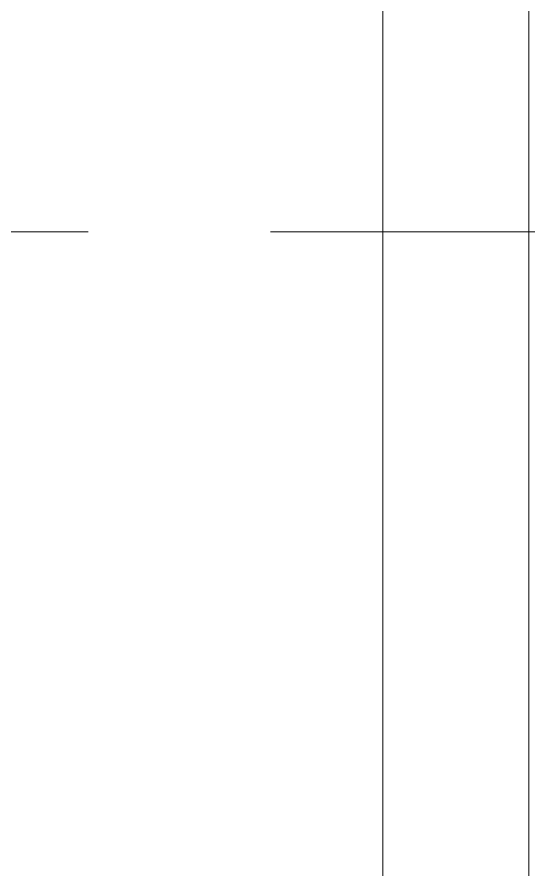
# Model space of a CAD drawing. Header units: millimetres. Extents: x -38913 to 20524, y -4975 to 129755.
# Drawn here: x 11148 to 11161.35, y 8983.36 to 9005.61 of the extents above; entities that cross this region are included whole.
import ezdxf

# ---------------------------------------------------------------- set-up
doc = ezdxf.new("R2010")
doc.units = ezdxf.units.MM
doc.linetypes.add('Centre', pattern=[31.75, 6.35, -4.7625, 15.875, -4.7625])
doc.layers.add('A-FLOR-HRAL-2', color=11, linetype='Continuous', lineweight=9)
doc.layers.add('A-FLOR-LEVL-2', color=51, linetype='Centre', lineweight=9)

# ---------------------------------------------------------------- blocks, each defined once
blk = doc.blocks.new('Railing - 10mm-V46-TKCS_THANG BỘ TB4 - MẶT CẮT')
at = {"layer": 'A-FLOR-HRAL-2'}
blk.add_line((-123679.564, 8876.966), (-123679.564, 9037.628), dxfattribs=at)
blk = doc.blocks.new('Railing - Railing-V49-TKCS_THANG BỘ TB4 - MẶT CẮT')
blk.add_blockref('Railing - 10mm-V46-TKCS_THANG BỘ TB4 - MẶT CẮT', (0, 0))
blk = doc.blocks.new('Railing - 10mm-V78-TKCS_THANG BỘ TB4 - MẶT CẮT')
at = {"layer": 'A-FLOR-HRAL-2'}
blk.add_line((-123683.374, 8874.198), (-123683.374, 9040.396), dxfattribs=at)
blk = doc.blocks.new('Railing - Railing-V80-TKCS_THANG BỘ TB4 - MẶT CẮT')
blk.add_blockref('Railing - 10mm-V78-TKCS_THANG BỘ TB4 - MẶT CẮT', (0, 0))

msp = doc.modelspace()

# ---------------------------------------------------------------- linework, layer by layer
at = {"layer": 'A-FLOR-LEVL-2'}
msp.add_line((6158.751, 9000), (16513.869, 9000), dxfattribs=at)

# ---------------------------------------------------------------- block references
at = {"layer": 'A-FLOR-HRAL-2'}
for name in ['Railing - Railing-V49-TKCS_THANG BỘ TB4 - MẶT CẮT', 'Railing - Railing-V80-TKCS_THANG BỘ TB4 - MẶT CẮT']:
    msp.add_blockref(name, (134840.916, 0), dxfattribs=at)

doc.saveas('drawing.dxf')
